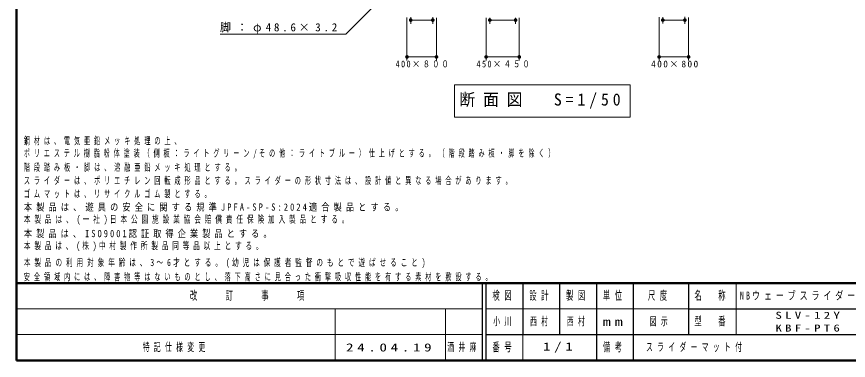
# Model space of a CAD drawing. Units: millimetres on the paper. Extents: x -365 to 0, y 0 to 257.
# Drawn here: x -365 to -139, y 0 to 93.4 of the extents above; entities that cross this region are included whole.
import ezdxf

# ---------------------------------------------------------------- set-up
doc = ezdxf.new("R2010")
doc.units = ezdxf.units.MM
doc.layers.add('LY_1', color=7, linetype='Continuous', lineweight=13)
doc.layers.add('LY_2', color=7, linetype='Continuous', lineweight=13)
doc.layers.add('LY_3', color=7, linetype='Continuous')
doc.styles.add('ＭＳ ゴシック', font='')
doc.styles.get('ＭＳ ゴシック').set_extended_font_data('MS Gothic')

# ---------------------------------------------------------------- blocks, each defined once
blk = doc.blocks.new('filled_dot')
at = {"color": 0, "linetype": 'Continuous', "lineweight": -2, "const_width": 1.25}
blk.add_lwpolyline([(-0.625, 0, 1), (0.625, 0, 1)], format="xyb", close=True, dxfattribs=at)

msp = doc.modelspace()

# ---------------------------------------------------------------- linework, layer by layer
at = {"layer": 'LY_1'}
for p, q in [((-275.598, 88.646), (-255.431, 108.813)), ((-258.945, 93.173), (-258.945, 81.449)), ((-258.945, 93.173), (-258.945, 81.449)), ((-257.945, 93.207), (-257.945, 91.449)), ((-257.945, 93.207), (-257.945, 91.449)), ((-251.945, 93.207), (-251.945, 91.449)), ((-251.945, 93.207), (-251.945, 91.449)), ((-250.945, 93.058), (-250.945, 81.449)), ((-250.945, 93.058), (-250.945, 81.449)), ((-237.445, 93.098), (-237.445, 81.449)), ((-237.445, 93.098), (-237.445, 81.449)), ((-236.445, 93.105), (-236.445, 91.449)), ((-236.445, 93.105), (-236.445, 91.449)), ((-229.445, 93.105), (-229.445, 91.449)), ((-229.445, 93.105), (-229.445, 91.449)), ((-228.445, 93.098), (-228.445, 81.449)), ((-228.445, 93.098), (-228.445, 81.449)), ((-190.444, 93.232), (-190.444, 81.449)), ((-189.444, 93.282), (-189.444, 91.524)), ((-183.444, 93.332), (-183.444, 91.449)), ((-182.444, 93.182), (-182.444, 81.449)), ((-251.945, 92.449), (-257.945, 92.449)), ((-251.945, 92.449), (-257.945, 92.449)), ((-229.445, 92.449), (-236.445, 92.449)), ((-229.445, 92.449), (-236.445, 92.449)), ((-183.444, 92.449), (-189.444, 92.449)), ((-309.748, 88.646), (-275.598, 88.646)), ((-250.945, 82.449), (-258.945, 82.449)), ((-250.945, 82.449), (-258.945, 82.449)), ((-228.445, 82.449), (-237.445, 82.449)), ((-228.445, 82.449), (-237.445, 82.449)), ((-182.444, 82.449), (-190.444, 82.449)), ((-246.082, 74.877), (-246.082, 66.077)), ((-198.282, 74.877), (-246.082, 74.877)), ((-198.282, 66.077), (-198.282, 74.877)), ((-246.082, 66.077), (-198.282, 66.077))]:
    msp.add_line(p, q, dxfattribs=at)
at = {"layer": 'LY_2', "lineweight": 50}
for p, q in [((-365, 257), (-365, 0)), ((-365, 21), (0, 21)), ((-365, 0), (0, 0))]:
    msp.add_line(p, q, dxfattribs=at)
at = {"layer": 'LY_2', "lineweight": 25}
for p, q in [((-238.5, 21), (-238.5, 0)), ((-237.5, 21), (-237.5, 0)), ((-227.5, 21), (-227.5, 7)), ((-217.5, 21), (-217.5, 7)), ((-207.5, 21), (-207.5, 0)), ((-197.5, 21), (-197.5, 7)), ((-182.5, 21), (-182.5, 7)), ((-182.5, 14), (-70, 14)), ((-237.5, 7), (0, 7)), ((-197.5, 7), (-197.5, 0))]:
    msp.add_line(p, q, dxfattribs=at)
at = {"layer": 'LY_2'}
for p, q in [((-169.5, 21), (-169.5, 7)), ((-365, 14), (-238.5, 14)), ((-278.5, 14), (-278.5, 0)), ((-248.5, 14), (-248.5, 0)), ((-237.5, 14), (-182.5, 14)), ((-365, 7), (-238.5, 7)), ((-227.5, 7), (-227.5, 0))]:
    msp.add_line(p, q, dxfattribs=at)

# ---------------------------------------------------------------- block references
at = {"layer": 'LY_1', "xscale": 0.4, "yscale": 0.4}
for p in [(-257.945, 92.449), (-257.945, 92.449), (-236.445, 92.449), (-236.445, 92.449), (-189.444, 92.449), (-258.945, 82.449), (-258.945, 82.449), (-237.445, 82.449), (-237.445, 82.449), (-190.444, 82.449)]:
    msp.add_blockref('filled_dot', p, dxfattribs=at)
at = {"layer": 'LY_1', "xscale": 0.4, "yscale": 0.4, "rotation": 180}
for p in [(-251.945, 92.449), (-251.945, 92.449), (-229.445, 92.449), (-229.445, 92.449), (-183.444, 92.449), (-250.945, 82.449), (-250.945, 82.449), (-228.445, 82.449), (-228.445, 82.449), (-182.444, 82.449)]:
    msp.add_blockref('filled_dot', p, dxfattribs=at)

# ---------------------------------------------------------------- texts
at = {"layer": 'LY_1', "style": 'ＭＳ ゴシック'}
for s, insert, char_height, attachment_point in [('\\T1.5;脚：φ48.6×3.2', (-309.748, 88.796), 2.199, 7), ('\\T1.5;脚：φ48.6×3.2', (-309.748, 88.796), 2.199, 7), ('\\T1.32;\\W0.75;400×８００', (-254.528, 81.449), 1.833, 2), ('\\T1.32;\\W0.75;400×８００', (-254.528, 81.449), 1.833, 2), ('\\T1.32;\\W0.75;450×４５０', (-232.537, 81.449), 1.833, 2), ('\\T1.32;\\W0.75;450×４５０', (-232.537, 81.449), 1.833, 2), ('\\T1.32;400×800', (-186.024, 81.449), 1.833, 2), ('\\T1.5;\\W0.95;断面図\u3000S=1/50', (-244.682, 70.477), 3.299, 4), ('\\T1.64;\\W0.6;鋼材は、電気亜鉛メッキ処理の上、', (-363.035, 58.437), 1.979, 7), ('\\T1.63;\\W0.6;ポリエステル樹脂粉体塗装（側板：ライトグリーン/その他：ライトブルー）仕上げとする。（階段踏み板・脚を除く）', (-363.035, 54.837), 1.979, 7), ('\\T1.64;\\W0.6;階段踏み板・脚は、溶融亜鉛メッキ処理とする。', (-363.035, 51.237), 1.979, 7), ('\\T1.64;\\W0.6;スライダーは、ポリエチレン回転成形品とする。スライダーの形状寸法は、設計値と異なる場合があります。', (-363.035, 47.637), 1.979, 7), ('\\T1.64;\\W0.6;ゴムマットは、リサイクルゴム製とする。', (-363.035, 44.037), 1.979, 7), ('\\T1.51;\\W0.8;本製品は、遊具の安全に関する規準JPFA-SP-S:2024適合製品とする。', (-363.035, 40.437), 1.979, 7), ('\\T1.59;\\W0.65;本製品は、(一社)日本公園施設業協会賠償責任保険加入製品とする。', (-363.035, 36.837), 1.979, 7), ('\\T1.5;\\W0.8;本製品は、ISO9001認証取得企業製品とする。', (-363.035, 33.237), 1.979, 7), ('\\T1.58;\\W0.65;本製品は、(株)中村製作所製品同等品以上とする。', (-363.035, 29.637), 1.979, 7), ('\\T1.59;\\W0.65;本製品の利用対象年齢は、3～6才とする。(幼児は保護者監督のもとで遊ばせること)', (-363.035, 25.091), 1.979, 7), ('\\T1.64;\\W0.6;安全領域内には、障害物等はないものとし、落下高さに見合った衝撃吸収性能を有する素材を敷設する。', (-363.035, 21.491), 1.979, 7), ('\\T1.64;\\W0.6;西村', (-225.5, 10.5), 2.199, 4), ('\\T1.64;\\W0.6;特記仕様変更', (-330.75, 3.5), 2.199, 4), ('\\T1.5;\\W1.35;24.04.19', (-275.5, 3.5), 2.199, 4), ('\\T1.64;\\W0.6;酒井麻', (-248, 3.5), 2.199, 4), ('\\T1.64;\\W0.6;スライダーマット付', (-194, 3.5), 2.199, 4)]:
    msp.add_mtext(s, dxfattribs=dict(at, insert=insert, char_height=char_height, attachment_point=attachment_point))
at = {"layer": 'LY_2', "char_height": 2.346, "attachment_point": 5, "style": 'ＭＳ ゴシック'}
for s, insert in [('\\T1.64;\\W0.6;改\u3000\u3000訂\u3000\u3000事\u3000\u3000項', (-301.75, 17.5)), ('\\T1.64;\\W0.6;検図', (-232.5, 17.5)), ('\\T1.64;\\W0.6;設計', (-222.5, 17.5)), ('\\T1.64;\\W0.6;製図', (-212.5, 17.5)), ('\\T1.64;\\W0.6;単位', (-202.5, 17.5)), ('\\T1.64;\\W0.6;尺度', (-190.25, 17.5)), ('\\T1.64;\\W0.6;名\u3000称', (-176, 17.5)), ('\\T1.64;\\W0.6;型\u3000番', (-176, 10.5)), ('\\T1.5;\\W1.35;mm', (-202.5, 10.5)), ('\\T1.64;\\W0.6;番号', (-232.5, 3.5)), ('\\T1.64;\\W0.6;備考', (-202.5, 3.5))]:
    msp.add_mtext(s, dxfattribs=dict(at, insert=insert))
at = {"layer": 'LY_3', "attachment_point": 4, "style": 'ＭＳ ゴシック'}
for s, insert, char_height in [('\\T1.5;\\W0.7;NBウェーブスライダー1200', (-168.5, 17.5), 2.199), ('\\T1.64;\\W0.6;小川', (-235.5, 10.5), 2.199), ('\\T1.64;\\W0.6;西村', (-215.5, 10.5), 2.199), ('\\T1.64;\\W0.6;図示', (-193, 10.5), 2.199), ('\\T1.5;\\W1.35;SLV-12Y', (-158.85, 12.233), 1.906), ('\\T1.5;\\W1.35;KBF-PT6', (-158.85, 8.767), 1.906), ('\\T1.5;\\W1.35;1/1', (-222, 3.5), 2.199)]:
    msp.add_mtext(s, dxfattribs=dict(at, insert=insert, char_height=char_height))

doc.saveas('drawing.dxf')
